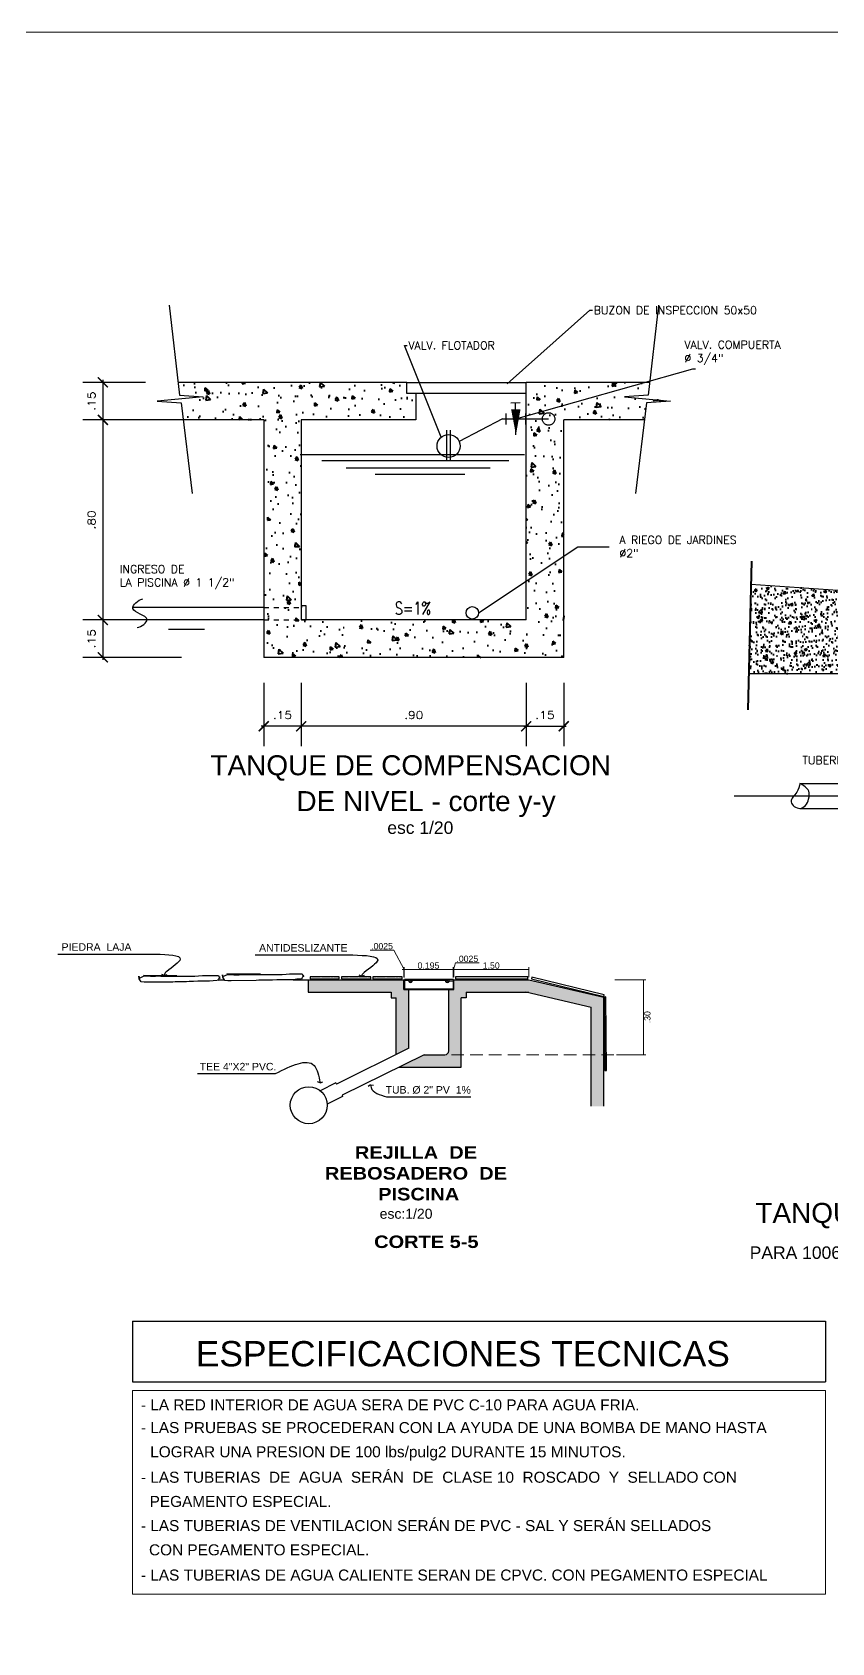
# Model space of a CAD drawing. Header units: millimetres. Extents: x 300 to 403, y 95 to 158.
# Drawn here: x 370.14 to 386.14, y 125.38 to 157.59 of the extents above; entities that cross this region are included whole.
import ezdxf

# ---------------------------------------------------------------- set-up
doc = ezdxf.new("R2010")
doc.units = ezdxf.units.MM
for name, pattern in [('ACAD_ISO04W100', [30.5, 24, -3, 0.5, -3]), ('CENTER2', [1.125, 0.75, -0.125, 0.125, -0.125]), ('DASHEDX2', [1.5, 1, -0.5]), ('HIDDEN', [0.375, 0.25, -0.125]), ('RAYITAS', [0.375, 0.25, -0.125])]:
    doc.linetypes.add(name, pattern=pattern)
doc.layers.get('0').update_dxf_attribs({"lineweight": 15})
doc.layers.get('DEFPOINTS').update_dxf_attribs({"lineweight": 15})
for name, color, linetype in [('001', 1, 'Continuous'), ('002', 2, 'Continuous'), ('003', 3, 'Continuous'), ('004', 4, 'Continuous'), ('06', 6, 'Continuous'), ('AGUA', 3, 'Continuous'), ('DET-PISC', 1, 'Continuous'), ('EQUIPO', 3, 'Continuous'), ('LINEACORTE', 5, 'CENTER2'), ('MURO', 5, 'Continuous'), ('MUROS', 1, 'Continuous'), ('REGUALDOR', 1, 'ACAD_ISO04W100'), ('SUMIDERO', 1, 'DASHEDX2'), ('TEXTOS', 1, 'Continuous')]:
    doc.layers.add(name, color=color, linetype=linetype)
for name, color, linetype, lineweight in [('01', 1, 'Continuous', 15), ('02', 2, 'Continuous', 15), ('03', 3, 'Continuous', 30), ('04', 4, 'Continuous', 40), ('TEXTO', 3, 'Continuous', 15)]:
    doc.layers.add(name, color=color, linetype=linetype, lineweight=lineweight)
doc.styles.add('1-20', font='ROMANS.SHX', dxfattribs={"width": 1.2, "height": 0.15})
doc.styles.add('ARIAL', font='arial.ttf')
doc.styles.add('DIMTEXT', font='ROMANS.SHX', dxfattribs={"width": 0.75})
doc.styles.add('F-1', font='arial.ttf', dxfattribs={"height": 0.3})
doc.styles.add('ROMANS', font='romans.shx')
doc.dimstyles.new('1-20', dxfattribs={"dimtxt": 0.05, "dimasz": 0.2, "dimexe": 0.4, "dimexo": 0.4, "dimgap": 0.15, "dimtad": 1, "dimlfac": 0.2, "dimzin": 4, "dimdsep": 46, "dimtxsty": '1-20', "dimblk1": 'ARCHTICK', "dimblk2": 'ARCHTICK', "dimsah": 1, "dimcen": 0.1, "dimdle": 0.05, "dimclrd": 256, "dimclre": 256, "dimclrt": 2, "dimadec": 0, "dimazin": 0, "dimtfac": 1.8, "dimtdec": 4, "dimtix": 1, "dimtmove": 0, "dimatfit": 3, "dimldrblk": 'ARCHTICK', "dimfxl": 1, "dimtolj": 1, "dimtzin": 0, "dimarcsym": 0})
doc.dimstyles.new('25FLECHA', dxfattribs={"dimtxt": 0.05, "dimasz": 0.05, "dimexe": 0.1, "dimexo": 0.3, "dimgap": 0.025, "dimtad": 0, "dimzin": 4, "dimdsep": 46, "dimtxsty": 'DIMTEXT', "dimcen": 0.1, "dimclrd": 1, "dimclre": 1, "dimclrt": 3, "dimadec": 0, "dimazin": 0, "dimtfac": 1.8, "dimtdec": 4, "dimtix": 1, "dimtmove": 0, "dimatfit": 3, "dimfxl": 1, "dimtolj": 1, "dimtzin": 0, "dimarcsym": 0})
doc.dimstyles.new('ISO-25', dxfattribs={"dimtxt": 0.125, "dimasz": 0.015, "dimexe": 0.05, "dimexo": 0.05, "dimgap": 0.015, "dimtad": 2, "dimzin": 4, "dimdsep": 46, "dimtxsty": 'ARIAL', "dimblk": 'DOT', "dimcen": 2.5, "dimclrd": 1, "dimclre": 1, "dimclrt": 3, "dimadec": 0, "dimazin": 0, "dimtfac": 1, "dimtmove": 0, "dimatfit": 3, "dimldrblk": 'DOT', "dimfxl": 1, "dimarcsym": 0})

# ---------------------------------------------------------------- blocks, each defined once
blk = doc.blocks.new('_ARCHTICK')
at = {"color": 0, "linetype": 'ByBlock', "const_width": 0.15}
blk.add_lwpolyline([(-0.5, -0.5), (0.5, 0.5)], dxfattribs=at)
blk = doc.blocks.new('*D21')
at = {"layer": 'DEFPOINTS', "color": 0, "transparency": 16777216}
for p in [(373.561, 149.835), (371.558, 145.835), (373.561, 145.835)]:
    blk.add_point(p, dxfattribs=at)
at = {"layer": 'MUROS', "lineweight": -2, "transparency": 16777216}
for p, q in [((373.161, 149.835), (371.158, 149.835)), ((371.558, 149.885), (371.558, 145.785)), ((373.161, 145.835), (371.158, 145.835))]:
    blk.add_line(p, q, dxfattribs=at)
at = {"layer": 'MUROS', "lineweight": -2, "transparency": 16777216, "xscale": 0.2, "yscale": 0.2, "zscale": 0.2}
for p, rotation in [((371.558, 149.835), 90), ((371.558, 145.835), 270)]:
    blk.add_blockref('_ARCHTICK', p, dxfattribs=dict(at, rotation=rotation))
at = {"layer": 'MUROS', "color": 2, "transparency": 16777216, "insert": (371.333, 147.835), "char_height": 0.15, "attachment_point": 5, "rotation": 90, "style": '1-20'}
blk.add_mtext('\\A1;.80', dxfattribs=at)
blk = doc.blocks.new('*D22')
at = {"layer": 'DEFPOINTS', "color": 0, "transparency": 16777216}
for p in [(373.561, 145.835), (371.558, 145.085), (373.528, 145.085)]:
    blk.add_point(p, dxfattribs=at)
at = {"layer": 'MUROS', "lineweight": -2, "transparency": 16777216}
for p, q in [((373.161, 145.835), (371.158, 145.835)), ((371.558, 145.885), (371.558, 145.035)), ((373.128, 145.085), (371.158, 145.085))]:
    blk.add_line(p, q, dxfattribs=at)
at = {"layer": 'MUROS', "lineweight": -2, "transparency": 16777216, "xscale": 0.2, "yscale": 0.2, "zscale": 0.2}
for p, rotation in [((371.558, 145.835), 90), ((371.558, 145.085), 270)]:
    blk.add_blockref('_ARCHTICK', p, dxfattribs=dict(at, rotation=rotation))
at = {"layer": 'MUROS', "color": 2, "transparency": 16777216, "insert": (371.333, 145.46), "char_height": 0.15, "attachment_point": 5, "rotation": 90, "style": '1-20'}
blk.add_mtext('\\A1;.15', dxfattribs=at)
blk = doc.blocks.new('*D23')
at = {"layer": 'DEFPOINTS', "color": 0, "transparency": 16777216}
for p in [(372.811, 150.585), (371.558, 149.835), (373.561, 149.835)]:
    blk.add_point(p, dxfattribs=at)
at = {"layer": 'MUROS', "lineweight": -2, "transparency": 16777216}
for p, q in [((372.411, 150.585), (371.158, 150.585)), ((371.558, 150.635), (371.558, 149.785)), ((373.161, 149.835), (371.158, 149.835))]:
    blk.add_line(p, q, dxfattribs=at)
at = {"layer": 'MUROS', "lineweight": -2, "transparency": 16777216, "xscale": 0.2, "yscale": 0.2, "zscale": 0.2}
for p, rotation in [((371.558, 150.585), 90), ((371.558, 149.835), 270)]:
    blk.add_blockref('_ARCHTICK', p, dxfattribs=dict(at, rotation=rotation))
at = {"layer": 'MUROS', "color": 2, "transparency": 16777216, "insert": (371.333, 150.21), "char_height": 0.15, "attachment_point": 5, "rotation": 90, "style": '1-20'}
blk.add_mtext('\\A1;.15', dxfattribs=at)
blk = doc.blocks.new('*D30')
at = {"layer": 'DEFPOINTS', "color": 0, "transparency": 16777216}
for p in [(375.526, 144.979), (380.026, 144.979), (375.526, 143.708)]:
    blk.add_point(p, dxfattribs=at)
at = {"layer": 'MUROS', "lineweight": -2, "transparency": 16777216}
for p, q in [((375.526, 144.579), (375.526, 143.308)), ((380.026, 144.579), (380.026, 143.308)), ((380.076, 143.708), (375.476, 143.708))]:
    blk.add_line(p, q, dxfattribs=at)
at = {"layer": 'MUROS', "lineweight": -2, "transparency": 16777216, "xscale": 0.2, "yscale": 0.2, "zscale": 0.2, "rotation": 180}
blk.add_blockref('_ARCHTICK', (375.526, 143.708), dxfattribs=at)
at = {"layer": 'MUROS', "lineweight": -2, "transparency": 16777216, "xscale": 0.2, "yscale": 0.2, "zscale": 0.2}
blk.add_blockref('_ARCHTICK', (380.026, 143.708), dxfattribs=at)
at = {"layer": 'MUROS', "color": 2, "transparency": 16777216, "insert": (377.776, 143.933), "char_height": 0.15, "attachment_point": 5, "style": '1-20'}
blk.add_mtext('\\A1;.90', dxfattribs=at)
blk = doc.blocks.new('*D31')
at = {"layer": 'DEFPOINTS', "color": 0, "transparency": 16777216}
for p in [(374.776, 144.979), (375.526, 144.979), (374.776, 143.708)]:
    blk.add_point(p, dxfattribs=at)
at = {"layer": 'MUROS', "lineweight": -2, "transparency": 16777216}
for p, q in [((374.776, 144.579), (374.776, 143.308)), ((375.526, 144.579), (375.526, 143.308)), ((375.576, 143.708), (374.726, 143.708))]:
    blk.add_line(p, q, dxfattribs=at)
at = {"layer": 'MUROS', "lineweight": -2, "transparency": 16777216, "xscale": 0.2, "yscale": 0.2, "zscale": 0.2, "rotation": 180}
blk.add_blockref('_ARCHTICK', (374.776, 143.708), dxfattribs=at)
at = {"layer": 'MUROS', "lineweight": -2, "transparency": 16777216, "xscale": 0.2, "yscale": 0.2, "zscale": 0.2}
blk.add_blockref('_ARCHTICK', (375.526, 143.708), dxfattribs=at)
at = {"layer": 'MUROS', "color": 2, "transparency": 16777216, "insert": (375.151, 143.933), "char_height": 0.15, "attachment_point": 5, "style": '1-20'}
blk.add_mtext('\\A1;.15', dxfattribs=at)
blk = doc.blocks.new('*D32')
at = {"layer": 'DEFPOINTS', "color": 0, "transparency": 16777216}
for p in [(380.026, 144.979), (380.776, 144.979), (380.776, 143.708)]:
    blk.add_point(p, dxfattribs=at)
at = {"layer": 'MUROS', "lineweight": -2, "transparency": 16777216}
for p, q in [((380.026, 144.579), (380.026, 143.308)), ((380.776, 144.579), (380.776, 143.308)), ((379.976, 143.708), (380.826, 143.708))]:
    blk.add_line(p, q, dxfattribs=at)
at = {"layer": 'MUROS', "lineweight": -2, "transparency": 16777216, "xscale": 0.2, "yscale": 0.2, "zscale": 0.2, "rotation": 180}
blk.add_blockref('_ARCHTICK', (380.026, 143.708), dxfattribs=at)
at = {"layer": 'MUROS', "lineweight": -2, "transparency": 16777216, "xscale": 0.2, "yscale": 0.2, "zscale": 0.2}
blk.add_blockref('_ARCHTICK', (380.776, 143.708), dxfattribs=at)
at = {"layer": 'MUROS', "color": 2, "transparency": 16777216, "insert": (380.401, 143.933), "char_height": 0.15, "attachment_point": 5, "style": '1-20'}
blk.add_mtext('\\A1;.15', dxfattribs=at)
blk = doc.blocks.new('_DOT')
at = {"color": 0, "linetype": 'ByBlock'}
blk.add_line((-0.5, 0), (-1, 0), dxfattribs=at)
at = {"color": 0, "linetype": 'ByBlock', "const_width": 0.5}
blk.add_lwpolyline([(-0.25, 0, 1), (0.25, 0, 1)], format="xyb", close=True, dxfattribs=at)
blk = doc.blocks.new('*D83')
at = {"layer": '01', "color": 1, "transparency": 16777216}
for p, q in [((378.576, 138.691), (378.576, 138.893)), ((378.591, 138.843), (380.061, 138.843)), ((380.076, 138.691), (380.076, 138.893))]:
    blk.add_line(p, q, dxfattribs=at)
at = {"layer": 'DEFPOINTS', "color": 0, "transparency": 16777216}
for p in [(380.076, 138.843), (378.576, 138.641), (380.076, 138.641)]:
    blk.add_point(p, dxfattribs=at)
at = {"layer": '01', "color": 1, "transparency": 16777216, "xscale": 0.015, "yscale": 0.015, "zscale": 0.015, "rotation": 180}
blk.add_blockref('_DOT', (378.576, 138.843), dxfattribs=at)
at = {"layer": '01', "color": 1, "transparency": 16777216, "xscale": 0.015, "yscale": 0.015, "zscale": 0.015}
blk.add_blockref('_DOT', (380.076, 138.843), dxfattribs=at)
at = {"layer": '01', "color": 3, "transparency": 16777216, "insert": (379.326, 138.922), "char_height": 0.125, "attachment_point": 5, "style": 'ARIAL'}
blk.add_mtext('1.50', dxfattribs=at)
blk = doc.blocks.new('*D84')
at = {"layer": '01', "color": 1, "transparency": 16777216}
for p, q in [((378.552, 138.843), (378.537, 138.843)), ((378.567, 138.683), (378.567, 138.893)), ((378.567, 138.843), (378.576, 138.843)), ((378.567, 138.843), (378.576, 138.843)), ((378.571, 138.843), (378.612, 138.979)), ((378.576, 138.691), (378.576, 138.893)), ((378.591, 138.843), (378.606, 138.843)), ((378.612, 138.979), (379.084, 138.979))]:
    blk.add_line(p, q, dxfattribs=at)
at = {"layer": 'DEFPOINTS', "color": 0, "transparency": 16777216}
for p in [(378.576, 138.843), (378.567, 138.633), (378.576, 138.641)]:
    blk.add_point(p, dxfattribs=at)
at = {"layer": '01', "color": 1, "transparency": 16777216, "xscale": 0.015, "yscale": 0.015, "zscale": 0.015}
blk.add_blockref('_DOT', (378.567, 138.843), dxfattribs=at)
at = {"layer": '01', "color": 1, "transparency": 16777216, "xscale": 0.015, "yscale": 0.015, "zscale": 0.015, "rotation": 180}
blk.add_blockref('_DOT', (378.576, 138.843), dxfattribs=at)
at = {"layer": '01', "color": 3, "transparency": 16777216, "insert": (378.848, 139.058), "char_height": 0.125, "attachment_point": 5, "style": 'ARIAL'}
blk.add_mtext('.0025', dxfattribs=at)
blk = doc.blocks.new('*D85')
at = {"layer": '01', "color": 1, "transparency": 16777216}
for p, q in [((377.576, 138.691), (377.576, 138.893)), ((377.591, 138.843), (378.552, 138.843)), ((378.567, 138.683), (378.567, 138.893))]:
    blk.add_line(p, q, dxfattribs=at)
at = {"layer": 'DEFPOINTS', "color": 0, "transparency": 16777216}
for p in [(378.567, 138.843), (377.576, 138.641), (378.567, 138.633)]:
    blk.add_point(p, dxfattribs=at)
at = {"layer": '01', "color": 1, "transparency": 16777216, "xscale": 0.015, "yscale": 0.015, "zscale": 0.015, "rotation": 180}
blk.add_blockref('_DOT', (377.576, 138.843), dxfattribs=at)
at = {"layer": '01', "color": 1, "transparency": 16777216, "xscale": 0.015, "yscale": 0.015, "zscale": 0.015}
blk.add_blockref('_DOT', (378.567, 138.843), dxfattribs=at)
at = {"layer": '01', "color": 3, "transparency": 16777216, "insert": (378.071, 138.922), "char_height": 0.125, "attachment_point": 5, "style": 'ARIAL'}
blk.add_mtext('0.195', dxfattribs=at)
blk = doc.blocks.new('*D86')
at = {"layer": '01', "color": 1, "transparency": 16777216}
for p, q in [((377.378, 139.231), (376.906, 139.231)), ((377.582, 138.843), (377.378, 139.231)), ((377.561, 138.843), (377.546, 138.843)), ((377.576, 138.691), (377.576, 138.893)), ((377.576, 138.843), (377.588, 138.843)), ((377.576, 138.843), (377.588, 138.843)), ((377.588, 138.683), (377.588, 138.893)), ((377.603, 138.843), (377.618, 138.843))]:
    blk.add_line(p, q, dxfattribs=at)
at = {"layer": 'DEFPOINTS', "color": 0, "transparency": 16777216}
for p in [(377.588, 138.843), (377.576, 138.641), (377.588, 138.633)]:
    blk.add_point(p, dxfattribs=at)
at = {"layer": '01', "color": 1, "transparency": 16777216, "xscale": 0.015, "yscale": 0.015, "zscale": 0.015}
blk.add_blockref('_DOT', (377.576, 138.843), dxfattribs=at)
at = {"layer": '01', "color": 1, "transparency": 16777216, "xscale": 0.015, "yscale": 0.015, "zscale": 0.015, "rotation": 180}
blk.add_blockref('_DOT', (377.588, 138.843), dxfattribs=at)
at = {"layer": '01', "color": 3, "transparency": 16777216, "insert": (377.142, 139.31), "char_height": 0.125, "attachment_point": 5, "style": 'ARIAL'}
blk.add_mtext('.0025', dxfattribs=at)
blk = doc.blocks.new('*D87')
at = {"layer": '01', "color": 1, "transparency": 16777216}
for p, q in [((381.8, 138.641), (382.421, 138.641)), ((382.371, 137.156), (382.371, 138.626)), ((381.831, 137.141), (382.421, 137.141))]:
    blk.add_line(p, q, dxfattribs=at)
at = {"layer": 'DEFPOINTS', "color": 0, "transparency": 16777216}
for p in [(381.75, 138.641), (382.371, 138.641), (381.781, 137.141)]:
    blk.add_point(p, dxfattribs=at)
at = {"layer": '01', "color": 1, "transparency": 16777216, "xscale": 0.015, "yscale": 0.015, "zscale": 0.015}
for p, rotation in [((382.371, 138.641), 90), ((382.371, 137.141), 270)]:
    blk.add_blockref('_DOT', p, dxfattribs=dict(at, rotation=rotation))
at = {"layer": '01', "color": 3, "transparency": 16777216, "insert": (382.45, 137.891), "char_height": 0.125, "attachment_point": 5, "rotation": 90, "style": 'ARIAL'}
blk.add_mtext('.30', dxfattribs=at)

msp = doc.modelspace()

# ---------------------------------------------------------------- hatches: boundary and pattern name
at = {"layer": '002'}
h = msp.add_hatch(dxfattribs=at)
h.set_pattern_fill('AR-CONC', color=256, scale=0.00125, style=0)
h.set_pattern_definition([(50, (-1107.3833, -725.46407), (0.227730836, -0.019923857), [0.0238125, -0.2619375]), (355, (-1107.3833, -725.46407), (-0.044053532, 0.238820804), [0.01905, -0.20955]), (100.451, (-1107.36431, -725.46573), (0.183678127, 0.21889586), [0.0202375, -0.2226125]), (46.1842, (-1107.3833, -725.40057), (0.3388488, -0.05255291), [0.03571875, -0.39290625]), (96.6356, (-1107.35505, -725.40495), (0.29675529, 0.309281945), [0.03035625, -0.33391875]), (351.184, (-1107.3833, -725.40057), (0.29675576, 0.3092814), [0.028575, -0.314325]), (21, (-1107.35154, -725.41645), (0.1895186, -0.127831898), [0.0238125, -0.2619375]), (326, (-1107.35154, -725.41645), (0.077252535, 0.230234958), [0.01905, -0.20955]), (71.4514, (-1107.33575, -725.4271), (0.266770613, 0.102403572), [0.0202375, -0.2226125]), (37.5, (-1107.38329, -725.46407), (0.003860754, 0.1056937986), [0, -0.20701, 0, -0.212725, 0, -0.21034375]), (7.5, (-1107.38329, -725.46407), (0.083524578, 0.1252257185), [0, -0.121285, 0, -0.2022475, 0, -0.08016875]), (327.5, (-1107.454095, -725.46407), (0.169488244, -0.00716093), [0, -0.079375, 0, -0.24765, 0, -0.3286125]), (317.5, (-1107.48584, -725.46407), (0.185161477, 0.031783114), [0, -0.1031875, 0, -0.164465, 0, -0.2333625])])
h.paths.add_polyline_path([(377.676, 138.444), (377.588, 138.444), (377.576, 138.444), (377.576, 138.641), (375.662, 138.641), (375.662, 138.391), (377.326, 138.391), (377.326, 138.277), (377.426, 138.277), (377.426, 137.145), (377.676, 137.268)])
h.paths.add_polyline_path([(378.726, 138.277), (378.825, 138.277), (378.825, 138.391), (380.047, 138.391), (381.326, 138.094), (381.326, 136.111), (381.576, 136.111), (381.576, 138.293), (380.076, 138.641), (378.576, 138.641), (378.576, 138.444), (378.476, 138.444), (378.476, 137.216, -0.414214), (378.401, 137.141), (377.983, 137.141), (377.478, 136.891), (378.726, 136.891)])
h = msp.add_hatch(dxfattribs=at)
h.set_pattern_fill('ZIGZAG', color=256, scale=0.005, angle=315, style=0)
h.set_pattern_definition([(315, (-1108.638645, -725.464072), (0.0224506403, -7e-18), [0.015875, -0.015875]), (45, (-1108.62742, -725.475297), (7e-18, 0.0224506403), [0.015875, -0.015875])])
h.paths.add_polyline_path([(376.288, 138.71), (375.706, 138.71), (375.706, 138.695), (376.288, 138.695)])
h = msp.add_hatch(dxfattribs=at)
h.set_pattern_fill('ZIGZAG', color=256, scale=0.005, angle=315, style=0)
h.set_pattern_definition([(315, (-1108.010968, -725.464072), (0.0224506403, -7e-18), [0.015875, -0.015875]), (45, (-1107.999743, -725.475297), (7e-18, 0.0224506403), [0.015875, -0.015875])])
h.paths.add_polyline_path([(376.915, 138.71), (376.333, 138.71), (376.333, 138.695), (376.915, 138.695)])
h = msp.add_hatch(dxfattribs=at)
h.set_pattern_fill('ZIGZAG', color=256, scale=0.005, angle=315, style=0)
h.set_pattern_definition([(315, (-1107.383292, -725.464072), (0.0224506403, -7e-18), [0.015875, -0.015875]), (45, (-1107.372067, -725.475297), (7e-18, 0.0224506403), [0.015875, -0.015875])])
h.paths.add_polyline_path([(377.543, 138.71), (376.961, 138.71), (376.961, 138.695), (377.543, 138.695)])
at = {"layer": '04'}
h = msp.add_hatch(dxfattribs=at)
h.set_pattern_fill('AR-CONC', color=2, scale=0.1, angle=-90, style=0)
h.set_pattern_definition([(320, (843.2251, 307.67543), (-0.06275213, -0.7172602), [0.075, -0.825]), (265, (843.2251, 307.6754), (0.7521921, 0.1387513), [0.06, -0.66]), (10.4514, (843.21985, 307.61566), (0.6894395, -0.5785094), [0.0637402, -0.7011421]), (316.1842, (843.4251, 307.6754), (-0.165519, -1.067241), [0.1125, -1.2375]), (6.6356, (843.4113, 307.5865), (0.9741179, -0.9346627), [0.0956103, -1.051713]), (261.1842, (843.4251, 307.6754), (0.9741186, -0.934662), [0.09, -0.99]), (291, (843.3751, 307.57543), (-0.4026189, -0.59690705), [0.075, -0.825]), (236, (843.3751, 307.5754), (0.72515, -0.2433153), [0.06, -0.66]), (341.4514, (843.3415, 307.5257), (0.3225305, -0.8402226), [0.0637402, -0.7011421]), (307.5, (843.22508, 307.67543), (0.33289385, -0.01215986), [0, -0.652, 0, -0.67, 0, -0.6625]), (277.5, (843.22508, 307.67543), (0.3944117, -0.26306954), [0, -0.382, 0, -0.637, 0, -0.2525]), (237.5, (843.22508, 307.89843), (-0.02255487, -0.53382244), [0, -0.25, 0, -0.78, 0, -1.035]), (227.5, (843.22508, 307.99843), (0.100105, -0.58318617), [0, -0.325, 0, -0.518, 0, -0.735])])
h.paths.add_polyline_path([(380.781, 145.085), (380.778, 149.835), (382.392, 149.835), (382.434, 150.175), (382.915, 150.212), (381.99, 150.299), (382.463, 150.327), (382.493, 150.585), (380.026, 150.585), (380.026, 145.835), (375.526, 145.835), (375.526, 149.835), (377.818, 149.835), (377.818, 150.365), (377.638, 150.365), (377.638, 150.585), (373.064, 150.585), (373.094, 150.327), (373.567, 150.299), (372.642, 150.212), (373.123, 150.175), (373.165, 149.835), (374.776, 149.835), (374.776, 145.085)])
h.paths.add_polyline_path([(371.855, 146.987), (374.594, 146.987), (374.594, 146.397), (371.855, 146.397)], flags=9)
h = msp.add_hatch(dxfattribs=at)
h.set_pattern_fill('AR-CONC', color=2, scale=0.08, style=0)
h.set_pattern_definition([(50, (-1613.37595, -1949.861), (0.573808146, -0.05020171), [0.06, -0.66]), (355, (-1613.37595, -1949.861), (-0.11100107, 0.60175371), [0.048, -0.528]), (100.4514, (-1613.32813, -1949.8652), (0.46280751, 0.55155163), [0.05099215, -0.56091369]), (46.1842, (-1613.37595, -1949.701), (0.85379284, -0.13241521), [0.09, -0.99]), (96.6356, (-1613.3048, -1949.71204), (0.74773016, 0.7792943), [0.07648823, -0.8413704]), (351.1842, (-1613.37595, -1949.701), (0.74772956, 0.77929488), [0.072, -0.792]), (21, (-1613.29595, -1949.741), (0.47752564, -0.32209511), [0.06, -0.66]), (326, (-1613.29595, -1949.741), (0.19465227, 0.58012004), [0.048, -0.528]), (71.4514, (-1613.25615, -1949.76785), (0.6721781, 0.2580244), [0.05099215, -0.56091369]), (37.5, (-1613.37595, -1949.861), (0.009727884, 0.266315083), [0, -0.5216, 0, -0.536, 0, -0.53]), (7.5, (-1613.37595, -1949.861), (0.21045563, 0.31552937), [0, -0.3056, 0, -0.5096, 0, -0.202]), (327.5, (-1613.55435, -1949.861), (0.427057949, -0.018043897), [0, -0.2, 0, -0.624, 0, -0.828]), (317.5, (-1613.63435, -1949.861), (0.466548935, 0.080083986), [0, -0.26, 0, -0.4144, 0, -0.588])])
h.paths.add_polyline_path([(388.516, 146.076), (388.446, 146.076), (388.446, 146.127), (388.516, 146.127), (388.516, 146.262), (384.522, 146.546), (384.476, 144.762), (389.016, 144.762), (389.016, 144.891), (388.966, 144.891), (388.966, 145.202), (388.632, 145.202), (388.395, 145.74), (388.319, 145.74), (388.319, 145.806), (388.516, 145.806)])
h = msp.add_hatch(dxfattribs=at)
h.set_pattern_fill('AR-SAND', color=2, scale=0.1, style=0)
h.set_pattern_definition([(37.5, (-1613.37595, -1949.861), (-0.006299336, 0.192682377), [0, -0.152, 0, -0.17, 0, -0.1625]), (7.5, (-1613.37595, -1949.861), (0.17697767, 0.282214607), [0, -0.082, 0, -0.137, 0, -0.0525]), (327.5, (-1613.49895, -1949.861), (0.311414186, 0.000565905), [0, -0.05, 0, -0.18, 0, -0.235]), (317.5, (-1613.49895, -1949.861), (0.30061266, 0.087767556), [0, -0.025, 0, -0.118, 0, -0.135])])
h.paths.add_polyline_path([(388.395, 145.74), (388.319, 145.74), (388.319, 145.806), (388.516, 145.806), (388.516, 146.076), (388.446, 146.076), (388.446, 146.127), (388.516, 146.127), (388.516, 146.262), (384.522, 146.546), (384.476, 144.762), (389.016, 144.762), (389.016, 144.891), (388.966, 144.891), (388.966, 145.202), (388.632, 145.202)])

# ---------------------------------------------------------------- linework, layer by layer
at = {"color": 5, "ltscale": 0.7}
msp.add_lwpolyline([(299.684, 95.267), (403.016, 95.267), (403.016, 157.588), (299.684, 157.588)], close=True, dxfattribs=at)
at = {"layer": '001'}
for p, q in [((370.657, 139.153), (372.607, 139.153)), ((374.607, 139.135), (376.556, 139.135)), ((376.74, 138.706), (376.685, 138.728)), ((376.74, 138.706), (376.794, 138.728)), ((373.454, 136.764), (375.013, 136.764)), ((375.905, 136.576), (375.851, 136.598)), ((375.905, 136.576), (375.96, 136.598)), ((376.914, 136.538), (376.868, 136.502)), ((376.914, 136.538), (376.973, 136.532)), ((377.233, 136.3), (378.919, 136.3))]:
    msp.add_line(p, q, dxfattribs=at)
for points in [[(372.607, 139.153), (373.105, 139.051), (372.835, 138.802), (372.79, 138.746), (372.79, 138.724)], [(376.556, 139.135), (377.055, 139.033), (376.785, 138.784), (376.74, 138.728), (376.74, 138.706)], [(375.013, 136.764), (375.783, 136.926), (375.905, 136.576)], [(376.914, 136.538), (376.924, 136.486), (377.233, 136.3)]]:
    msp.add_spline(points, degree=3, dxfattribs=at)
at = {"layer": '002'}
for p, q in [((372.276, 138.711), (372.289, 138.673)), ((372.285, 138.66), (372.276, 138.711)), ((372.327, 138.596), (372.285, 138.66)), ((372.289, 138.673), (372.382, 138.715)), ((372.387, 138.592), (372.327, 138.596)), ((372.37, 138.726), (372.429, 138.722)), ((373.036, 138.719), (372.37, 138.726)), ((372.382, 138.715), (372.45, 138.715)), ((372.454, 138.588), (372.387, 138.592)), ((372.429, 138.722), (372.531, 138.722)), ((372.45, 138.715), (372.51, 138.711)), ((372.956, 138.594), (372.454, 138.588)), ((372.51, 138.711), (372.612, 138.711)), ((372.531, 138.722), (372.582, 138.718)), ((372.582, 138.718), (372.658, 138.718)), ((372.612, 138.711), (372.663, 138.719)), ((372.658, 138.718), (372.718, 138.714)), ((372.663, 138.719), (372.714, 138.724)), ((372.714, 138.724), (372.79, 138.724)), ((372.718, 138.714), (373.397, 138.714)), ((372.79, 138.724), (372.736, 138.746)), ((372.79, 138.724), (372.844, 138.746)), ((372.79, 138.724), (372.866, 138.719)), ((372.866, 138.719), (372.917, 138.719)), ((372.917, 138.719), (372.968, 138.724)), ((373.007, 138.599), (372.956, 138.594)), ((372.968, 138.724), (373.036, 138.719)), ((373.232, 138.599), (373.007, 138.599)), ((373.283, 138.603), (373.232, 138.599)), ((373.368, 138.607), (373.283, 138.603)), ((373.461, 138.611), (373.368, 138.607)), ((373.397, 138.714), (373.474, 138.718)), ((373.69, 138.611), (373.461, 138.611)), ((373.474, 138.718), (373.55, 138.722)), ((373.55, 138.722), (373.618, 138.726)), ((373.618, 138.726), (373.873, 138.726)), ((373.767, 138.62), (373.69, 138.611)), ((373.843, 138.624), (373.767, 138.62)), ((373.873, 138.65), (373.852, 138.624)), ((373.873, 138.726), (373.898, 138.667)), ((373.898, 138.701), (373.873, 138.65)), ((373.898, 138.667), (373.898, 138.701)), ((373.948, 138.74), (373.961, 138.702)), ((373.956, 138.689), (373.948, 138.74)), ((373.999, 138.626), (373.956, 138.689)), ((373.961, 138.702), (374.054, 138.745)), ((374.058, 138.621), (373.999, 138.626)), ((374.041, 138.756), (374.101, 138.752)), ((374.708, 138.749), (374.041, 138.756)), ((374.054, 138.745), (374.122, 138.745)), ((374.126, 138.617), (374.058, 138.621)), ((374.101, 138.752), (374.203, 138.752)), ((374.122, 138.745), (374.181, 138.741)), ((374.627, 138.624), (374.126, 138.617)), ((374.181, 138.741), (374.283, 138.741)), ((374.203, 138.752), (374.254, 138.747)), ((374.254, 138.747), (374.33, 138.747)), ((374.283, 138.741), (374.334, 138.749)), ((374.33, 138.747), (374.39, 138.743)), ((374.334, 138.749), (374.385, 138.753)), ((374.385, 138.753), (374.462, 138.753)), ((374.39, 138.743), (375.069, 138.743)), ((374.462, 138.753), (374.538, 138.749)), ((374.538, 138.749), (374.589, 138.749)), ((374.589, 138.749), (374.64, 138.753)), ((374.678, 138.628), (374.627, 138.624)), ((374.64, 138.753), (374.708, 138.749)), ((374.903, 138.628), (374.678, 138.628)), ((374.954, 138.633), (374.903, 138.628)), ((375.039, 138.637), (374.954, 138.633)), ((375.133, 138.641), (375.039, 138.637)), ((375.069, 138.743), (375.145, 138.747)), ((375.362, 138.641), (375.133, 138.641)), ((375.145, 138.747), (375.222, 138.752)), ((375.222, 138.752), (375.29, 138.756)), ((375.29, 138.756), (375.545, 138.756)), ((375.438, 138.65), (375.362, 138.641)), ((375.515, 138.654), (375.438, 138.65)), ((375.545, 138.679), (375.523, 138.654)), ((375.545, 138.756), (375.57, 138.697)), ((375.57, 138.73), (375.545, 138.679)), ((375.57, 138.697), (375.57, 138.73)), ((377.676, 138.444), (378.476, 138.444))]:
    msp.add_line(p, q, dxfattribs=at)
for points in [[(375.706, 138.661), (376.288, 138.661), (376.288, 138.695), (375.706, 138.695)], [(376.333, 138.661), (376.915, 138.661), (376.915, 138.695), (376.333, 138.695)], [(376.961, 138.661), (377.543, 138.661), (377.543, 138.695), (376.961, 138.695)], [(378.61, 138.661), (380.058, 138.661), (380.058, 138.695), (378.61, 138.695)], [(380.131, 138.661), (381.578, 138.304), (381.585, 138.337), (380.139, 138.694)], [(381.587, 138.294), (381.597, 136.823), (381.632, 136.823), (381.621, 138.295)]]:
    msp.add_lwpolyline(points, close=True, dxfattribs=at)
at = {"layer": '003'}
for p, q in [((373.866, 138.641), (373.988, 138.641)), ((375.365, 138.641), (377.576, 138.641)), ((375.662, 138.641), (375.662, 138.391)), ((377.576, 138.444), (377.576, 138.641)), ((377.605, 138.629), (377.674, 138.629)), ((377.75, 138.629), (378.411, 138.629)), ((378.484, 138.617), (378.563, 138.617)), ((378.576, 138.641), (380.076, 138.641)), ((378.576, 138.444), (378.576, 138.641)), ((380.076, 138.641), (381.576, 138.293)), ((375.662, 138.391), (377.326, 138.391)), ((377.326, 138.391), (377.326, 138.277)), ((377.326, 138.277), (377.426, 138.277)), ((377.426, 137.145), (377.426, 138.277)), ((377.576, 138.444), (377.676, 138.444)), ((377.676, 137.268), (377.676, 138.444)), ((378.476, 138.444), (378.576, 138.444)), ((378.476, 137.216), (378.476, 138.444)), ((378.825, 138.277), (378.726, 138.277)), ((378.726, 136.891), (378.726, 138.277)), ((378.825, 138.391), (378.825, 138.277)), ((378.825, 138.391), (380.076, 138.391)), ((380.019, 138.398), (381.326, 138.094)), ((381.576, 136.111), (381.576, 138.293)), ((381.326, 136.111), (381.326, 138.094)), ((377.676, 137.268), (376.229, 136.552)), ((377.983, 137.141), (376.342, 136.329)), ((377.478, 136.891), (378.726, 136.891)), ((377.983, 137.141), (378.401, 137.141)), ((376.218, 136.575), (375.905, 136.42)), ((376.218, 136.575), (376.229, 136.552)), ((376.353, 136.307), (376.045, 136.154)), ((376.342, 136.329), (376.353, 136.307))]:
    msp.add_line(p, q, dxfattribs=at)
msp.add_lwpolyline([(377.591, 138.455), (378.57, 138.455), (378.57, 138.645), (377.591, 138.645)], close=True, dxfattribs=at)
for centre, radius in [((377.712, 138.621), 0.014), ((378.449, 138.621), 0.014), ((375.676, 136.13), 0.37)]:
    msp.add_circle(centre, radius, dxfattribs=at)
for centre, radius, start, end in [((377.712, 138.621), 0.039, 168.1575, 11.8425), ((378.449, 138.621), 0.039, 168.1575, 11.8425), ((378.401, 137.216), 0.075, 270, 0)]:
    msp.add_arc(centre, radius, start, end, dxfattribs=at)
at = {"layer": '01', "linetype": 'RAYITAS'}
msp.add_line((381.781, 137.141), (378.118, 137.141), dxfattribs=at)
at = {"layer": '02', "color": 2, "ltscale": 0.25}
for p, q in [((372.151, 130.425), (386.011, 130.425)), ((372.151, 130.425), (372.151, 126.351)), ((386.011, 130.425), (386.011, 126.351)), ((372.151, 126.351), (386.011, 126.351))]:
    msp.add_line(p, q, dxfattribs=at)
at = {"layer": '04', "color": 2}
msp.add_line((384.534, 147.011), (384.457, 144.038), dxfattribs=at)
at = {"layer": '06', "color": 6, "ltscale": 0.25}
for p, q in [((372.151, 131.811), (386.011, 131.811)), ((372.151, 131.811), (372.151, 130.601)), ((386.011, 131.811), (386.011, 130.601)), ((372.151, 130.601), (386.011, 130.601))]:
    msp.add_line(p, q, dxfattribs=at)
at = {"layer": 'AGUA', "color": 2}
for p, q in [((375.506, 149.143), (379.994, 149.143)), ((375.941, 149.02), (379.681, 149.02)), ((376.428, 148.878), (379.302, 148.878)), ((377.008, 148.75), (378.795, 148.75))]:
    msp.add_line(p, q, dxfattribs=at)
at = {"layer": 'DET-PISC', "linetype": 'HIDDEN', "ltscale": 0.4}
for p, q in [((374.776, 146.085), (375.531, 146.085)), ((374.776, 145.835), (375.531, 145.835))]:
    msp.add_line(p, q, dxfattribs=at)
at = {"layer": 'DET-PISC', "ltscale": 0.07}
for points in [[(372.885, 152.129), (373.094, 150.327), (373.567, 150.299), (372.642, 150.212), (373.123, 150.175), (373.345, 148.363)], [(382.672, 152.129), (382.463, 150.327), (381.99, 150.299), (382.915, 150.212), (382.434, 150.175), (382.212, 148.363)]]:
    msp.add_lwpolyline(points, dxfattribs=at)
at = {"layer": 'DET-PISC', "ltscale": 0.07, "start_tangent": (0.982374, 0.186925), "end_tangent": (0.975892, 0.218256)}
msp.add_spline([(372.245, 145.683), (372.444, 145.842), (372.157, 146.065), (372.356, 146.257)], degree=3, dxfattribs=at)
at = {"layer": 'EQUIPO'}
for p, q in [((379.905, 150.175), (379.717, 150.173)), ((379.821, 149.536), (379.813, 150.174)), ((379.549, 149.855), (378.685, 149.406)), ((378.43, 149.632), (378.43, 149.027)), ((378.507, 149.632), (378.507, 149.027)), ((385.501, 142.566), (388.535, 142.566)), ((385.501, 142.066), (388.535, 142.066))]:
    msp.add_line(p, q, dxfattribs=at)
msp.add_lwpolyline([(380.026, 150.365), (377.638, 150.365), (377.638, 150.585), (380.026, 150.585)], dxfattribs=at)
msp.add_lwpolyline([(379.821, 149.536, 0, 0.188, 0), (379.818, 150.047, 0.188, 0.188, 0)], format="xyseb", dxfattribs=at)
for centre, radius in [((378.474, 149.313), 0.231), ((378.947, 145.977), 0.125)]:
    msp.add_circle(centre, radius, dxfattribs=at)
msp.add_spline([(385.501, 142.566), (385.676, 142.412), (385.675, 142.253), (385.501, 142.066), (385.323, 142.197), (385.438, 142.389), (385.501, 142.566)], degree=3, dxfattribs=at)
at = {"layer": 'MURO', "color": 5}
for p, q in [((377.638, 150.585), (373.064, 150.585)), ((377.638, 150.365), (377.638, 150.585)), ((380.026, 145.835), (380.026, 150.585)), ((382.493, 150.585), (380.026, 150.585)), ((377.818, 150.365), (377.638, 150.365)), ((377.818, 150.365), (377.818, 149.835)), ((374.776, 149.835), (373.165, 149.835)), ((374.776, 149.835), (374.776, 145.085)), ((375.526, 149.835), (375.526, 145.835)), ((377.818, 149.835), (375.526, 149.835)), ((380.781, 145.085), (380.778, 149.835)), ((382.392, 149.835), (380.778, 149.835)), ((380.026, 145.835), (375.526, 145.835)), ((380.781, 145.085), (374.776, 145.085))]:
    msp.add_line(p, q, dxfattribs=at)
at = {"layer": 'MURO'}
for p, q in [((388.516, 146.262), (384.522, 146.546)), ((384.476, 144.762), (389.266, 144.762))]:
    msp.add_line(p, q, dxfattribs=at)
at = {"layer": 'MUROS', "linetype": 'Continuous', "ltscale": 0.2}
msp.add_line((384.187, 142.316), (392.625, 142.316), dxfattribs=at)
at = {"layer": 'REGUALDOR'}
for p, q in [((379.549, 149.855), (380.473, 149.855)), ((379.62, 149.964), (379.62, 149.745)), ((380.014, 149.964), (380.014, 149.745))]:
    msp.add_line(p, q, dxfattribs=at)
msp.add_circle((380.473, 149.854), 0.125, dxfattribs=at)
at = {"layer": 'SUMIDERO', "color": 2, "linetype": 'Continuous'}
for p, q in [((374.776, 146.085), (372.156, 146.085)), ((374.776, 145.835), (372.444, 145.835))]:
    msp.add_line(p, q, dxfattribs=at)
msp.add_lwpolyline([(375.531, 145.835), (375.623, 145.835), (375.623, 146.116), (375.531, 146.116), (375.531, 146.085)], dxfattribs=at)

# ---------------------------------------------------------------- texts
at = {"layer": '003', "char_height": 0.15, "width": 2.48, "attachment_point": 1}
for s, insert in [('{\\fArial|b0|i0|c0|p34;PIEDRA  LAJA}', (370.733, 139.369)), ('{\\fArial|b0|i0|c0|p34;ANTIDESLIZANTE}', (374.683, 139.352)), ('{\\fArial|b0|i0|c0|p34;TEE 4"X2" PVC.}', (373.495, 136.977)), ('{\\fArial|b0|i0|c0|p34;TUB. %%C 2" PV  1%}', (377.214, 136.513))]:
    msp.add_mtext(s, dxfattribs=dict(at, insert=insert))
at = {"layer": '004', "char_height": 0.25, "width": 4.221, "attachment_point": 2}
for s, insert in [('{\\fArial Black|b0|i0|c0|p34;REJILLA  DE  REBOSADERO  DE  PISCINA}', (377.876, 135.311)), ('{\\fArial Black|b0|i0|c0|p34;CORTE 5-5}', (378.028, 133.525))]:
    msp.add_mtext(s, dxfattribs=dict(at, insert=insert))
at = {"layer": '03', "color": 3, "ltscale": 0.25, "style": 'F-1'}
for s, p in [('- LA RED INTERIOR DE AGUA SERA DE PVC C-10 PARA AGUA FRIA.', (372.319, 130.028)), ('- LAS PRUEBAS SE PROCEDERAN CON LA AYUDA DE UNA BOMBA DE MANO HASTA', (372.319, 129.574)), ('LOGRAR UNA PRESION DE 100 lbs/pulg2 DURANTE 15 MINUTOS.', (372.505, 129.09)), ('- LAS TUBERIAS  DE  AGUA  SERÁN  DE  CLASE 10  ROSCADO  Y  SELLADO CON', (372.319, 128.581)), ('PEGAMENTO ESPECIAL.', (372.493, 128.097)), ('- LAS TUBERIAS DE VENTILACION SERÁN DE PVC - SAL Y SERÁN SELLADOS ', (372.319, 127.613)), ('CON PEGAMENTO ESPECIAL.', (372.481, 127.129)), ('- LAS TUBERIAS DE AGUA CALIENTE SERAN DE CPVC. CON PEGAMENTO ESPECIAL', (372.319, 126.625))]:
    msp.add_text(s, height=0.22, dxfattribs=at).set_placement(p)
at = {"layer": 'DET-PISC', "color": 2, "char_height": 0.16, "style": 'ROMANS'}
for s, insert, attachment_point in [('\\A1;BUZON DE INSPECCION 50x50', (381.376, 152.029), 4), ('VALV. FLOTADOR', (377.668, 151.326), 4), ('VALV. COMPUERTA\\PØ 3/4"', (383.19, 151.179), 4), ('A RIEGO DE JARDINES\\PØ2"', (381.89, 147.302), 4), ('INGRESO DE \\PLA PISCINA Ø 1 1/2"', (371.895, 146.692), 4), ('TUBERIA Ø2"', (386.902, 143.028), 6)]:
    msp.add_mtext(s, dxfattribs=dict(at, insert=insert, attachment_point=attachment_point))
at = {"layer": 'LINEACORTE', "style": 'F-1'}
for s, p in [('TANQUE DE COMPENSACION ', (373.711, 142.729)), ('DE NIVEL - corte y-y', (375.43, 142.012)), ('TANQUE DE FILTRADO', (384.61, 133.777))]:
    msp.add_text(s, height=0.4, dxfattribs=at).set_placement(p)
at = {"layer": 'LINEACORTE', "color": 2, "style": 'F-1'}
for s, p in [('esc 1/20', (377.248, 141.556)), ('PARA 1006PM GALONES CADA 6 HORAS', (384.497, 133.057))]:
    msp.add_text(s, height=0.25, dxfattribs=at).set_placement(p)
at = {"layer": 'TEXTO', "style": 'ARIAL'}
msp.add_text('esc:1/20', height=0.2, dxfattribs=at).set_placement((377.095, 133.86))
at = {"layer": 'TEXTO', "color": 3, "linetype": 'Continuous', "insert": (377.4, 146.069), "char_height": 0.25, "attachment_point": 4, "style": 'DIMTEXT'}
msp.add_mtext('\\A1;S=1%', dxfattribs=at)
at = {"layer": 'TEXTOS', "color": 5, "ltscale": 0.25, "style": 'F-1'}
msp.add_text('ESPECIFICACIONES TECNICAS', height=0.506, dxfattribs=at).set_placement((373.417, 130.908))

# ---------------------------------------------------------------- dimensions: what is measured, and where the dimension line sits
at = {"layer": '01'}
dim = msp.add_linear_dim(base=(377.588, 138.843), p1=(377.576, 138.641), p2=(377.588, 138.633), text='.0025', dimstyle='ISO-25', override={"dimtmove": 1}, dxfattribs=at)
dim.commit()
dim.dimension.update_dxf_attribs({"geometry": '*D86', "text_midpoint": (377.363, 139.231), "dimtype": 160})
for base, p1, p2, text, picture, middle in [((378.576, 138.843), (378.567, 138.633), (378.576, 138.641), '.0025', '*D84', (378.627, 139.058)), ((378.567, 138.843), (377.576, 138.641), (378.567, 138.633), '0.195', '*D85', (378.071, 138.922))]:
    dim = msp.add_linear_dim(base=base, p1=p1, p2=p2, text=text, dimstyle='ISO-25', override={"dimtmove": 1}, dxfattribs=at)
    dim.commit()
    dim.dimension.update_dxf_attribs({"geometry": picture, "text_midpoint": middle})
dim = msp.add_linear_dim(base=(380.076, 138.843), p1=(378.576, 138.641), p2=(380.076, 138.641), dimstyle='ISO-25', override={"dimtmove": 1}, dxfattribs=at)
dim.commit()
dim.dimension.update_dxf_attribs({"geometry": '*D83', "text_midpoint": (379.326, 138.922)})
dim = msp.add_linear_dim(base=(382.371, 138.641), p1=(381.781, 137.141), p2=(381.75, 138.641), angle=90, dimstyle='ISO-25', override={"dimlfac": 0.2, "dimtmove": 1}, dxfattribs=at)
dim.commit()
dim.dimension.update_dxf_attribs({"geometry": '*D87', "text_midpoint": (382.45, 137.891)})
at = {"layer": 'MUROS', "ltscale": 0.07}
for base, p1, p2, picture, middle in [((371.558, 149.835), (372.811, 150.585), (373.561, 149.835), '*D23', (371.333, 150.21)), ((371.558, 145.835), (373.561, 149.835), (373.561, 145.835), '*D21', (371.333, 147.835)), ((371.558, 145.085), (373.561, 145.835), (373.528, 145.085), '*D22', (371.333, 145.46))]:
    dim = msp.add_linear_dim(base=base, p1=p1, p2=p2, angle=270, dimstyle='1-20', dxfattribs=at)
    dim.commit()
    dim.dimension.update_dxf_attribs({"geometry": picture, "text_midpoint": middle})
for base, p1, p2, picture, middle in [((374.776, 143.708), (375.526, 144.979), (374.776, 144.979), '*D31', (375.151, 143.933)), ((375.526, 143.708), (380.026, 144.979), (375.526, 144.979), '*D30', (377.776, 143.933)), ((380.776, 143.708), (380.026, 144.979), (380.776, 144.979), '*D32', (380.401, 143.933))]:
    dim = msp.add_linear_dim(base=base, p1=p1, p2=p2, dimstyle='1-20', dxfattribs=at)
    dim.commit()
    dim.dimension.update_dxf_attribs({"geometry": picture, "text_midpoint": middle})

# ---------------------------------------------------------------- leaders
at = {"layer": 'TEXTO', "color": 1, "annotation_type": 0, "has_hookline": 1, "hookline_direction": 0}
for points, text_width in [([(379.646, 150.556), (381.301, 152.029), (381.351, 152.029)], 3.688), ([(378.328, 149.492), (377.593, 151.326), (377.643, 151.326)], 1.928), ([(379.819, 149.855), (383.36, 150.853), (383.41, 150.853)], 2.164)]:
    msp.add_leader(points, dimstyle='25FLECHA', dxfattribs=dict(at, text_width=text_width))
at = {"layer": 'TEXTO', "color": 40}
for points in [[(379.072, 145.977), (381.059, 147.299), (381.686, 147.299)], [(372.872, 145.651), (373.591, 145.651)]]:
    msp.add_leader(points, dimstyle='25FLECHA', dxfattribs=at)

doc.saveas('drawing.dxf')
